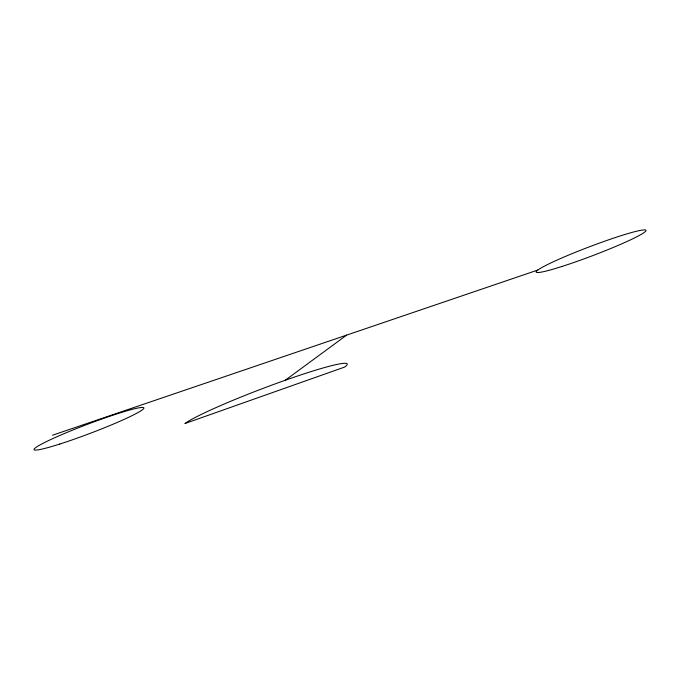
<?xml version="1.0" encoding="UTF-8"?>
<svg xmlns="http://www.w3.org/2000/svg" width="680" height="680" viewBox="0 0 680 680"><rect width="100%" height="100%" fill="white"/><g stroke="black" fill="none" stroke-linecap="round" stroke-linejoin="round"><path stroke-width="1.02" d="M285.243 380.264A88.162 7.072 -20.8 0 1 344.683 367.055L184.909 423.546A88.162 7.072 -20.8 0 1 285.243 380.264L346.638 335.121M52.538 435.217L537.803 270.053M561.867 266.5A58.778 4.717 -20.8 0 0 646 230.69A58.778 4.717 -20.8 0 0 565.327 256.471A58.778 4.717 -20.8 0 0 561.867 266.5M59.738 444.057A58.778 4.717 -20.8 0 0 143.871 408.247A58.778 4.717 -20.8 0 0 63.197 434.027A58.778 4.717 -20.8 0 0 59.738 444.057"/></g></svg>
